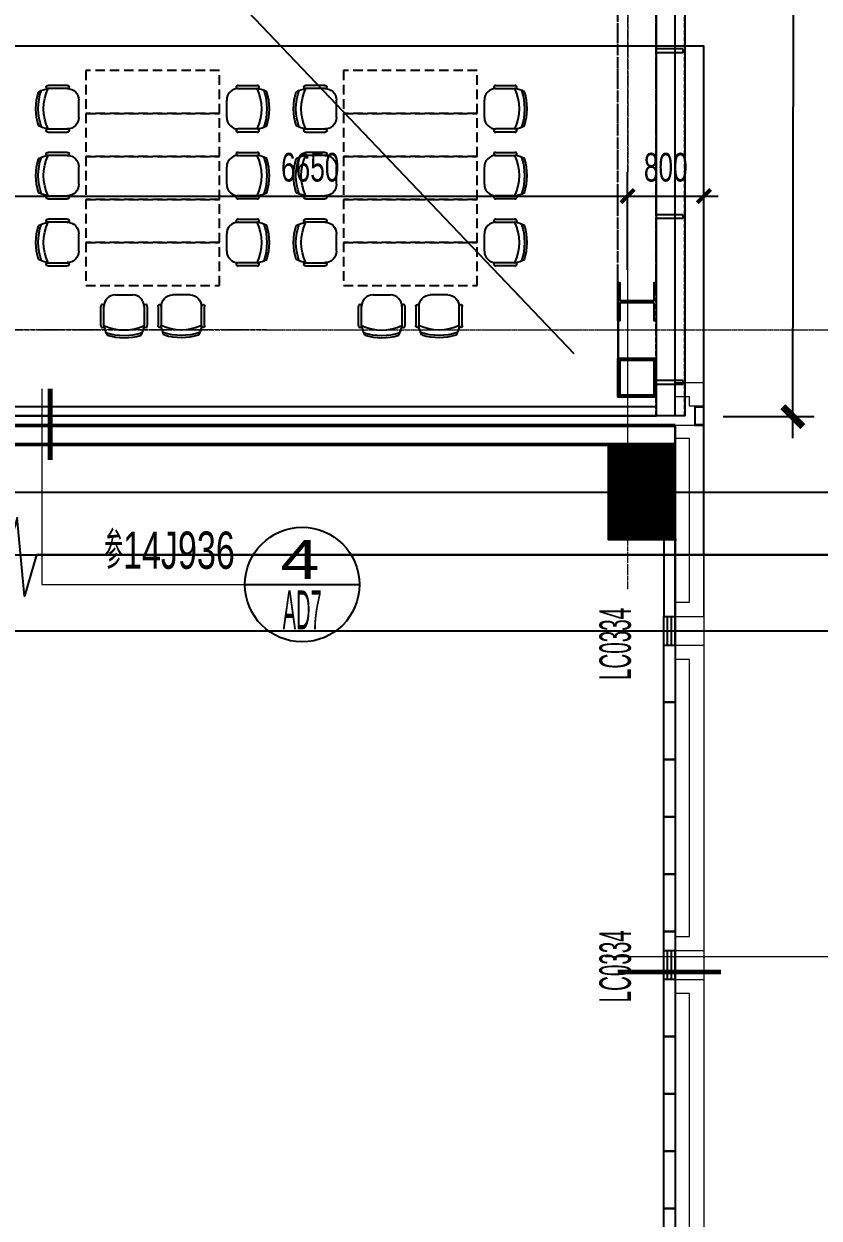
# Model space of a CAD drawing. Header units: millimetres. Extents: x 285006 to 3037698, y -2820855 to 192241.
# Drawn here: x 855380 to 863713, y -2798622 to -2786119 of the extents above; entities that cross this region are included whole.
import ezdxf
from ezdxf.enums import TextEntityAlignment as Align
from ezdxf.xclip import XClip

# ---------------------------------------------------------------- set-up
doc = ezdxf.new("R2010")
doc.units = ezdxf.units.MM
doc.header["$XCLIPFRAME"] = 2
doc.header["$PDMODE"] = 35
doc.header["$PDSIZE"] = -0.1
for name, pattern in [('1#B-6F$0$DOTE', [2.42, 2, -0.2, 0.02, -0.2]), ('1#C-6F$0$CONTINOUS', [0]), ('1#C-6F$0$DASH', [0.35, 0.25, -0.1]), ('1#C-6F$0$DASHED2', [0.375, 0.25, -0.125]), ('1#C-6F$0$DOTE', [2.42, 2, -0.2, 0.02, -0.2]), ('DASH', [0.35, 0.25, -0.1]), ('DASHED', [0.75, 0.5, -0.25]), ('WALL-1C-6F-1$0$CONTINOUS', [0])]:
    doc.linetypes.add(name, pattern=pattern)
for name, color, linetype, lineweight in [('1#B-6F$0$A-ANNO-GRID', 10, '1#B-6F$0$DOTE', 18), ('1#C-6F$0$A-ANNO-GRID', 10, '1#C-6F$0$DOTE', 18), ('DIM-1B-6F$0$A-ANNO-DIMS', 73, 'Continuous', 18), ('DOOR-1B-IDEN-6F$0$A-DOOR-IDEN', 7, 'Continuous', 25), ('EXWALL-1B-6F$0$A-FLOR-UNDR', 11, 'Continuous', 18), ('EXWALL-1B-6F$0$A-SECT-MOLD1', 1, 'Continuous', 15), ('EXWALL-1B-6F$0$A-WALL-STON', 31, 'Continuous', 18), ('WALL-1A1B-6F$0$A-WALL', 2, 'Continuous', 50), ('WALL-1C-6F-1$0$A-FLOR-UNDR', 11, 'Continuous', 18), ('WALL-1C-6F-1$0$A-WALL-GLAZ', 142, 'Continuous', 18), ('板边洞口-1C-6F$0$A-HOLE', 5, 'Continuous', 25), ('索引-1A1B-6F1$0$A-ANNO-BREA', 13, 'Continuous', 18), ('索引-1A1B-6F1$0$A-ANNO-SYMB', 4, 'Continuous', 25), ('索引-1A1B-6F1$0$A-ANNO-TEXT', 7, 'Continuous', 25)]:
    doc.layers.add(name, color=color, linetype=linetype, lineweight=lineweight)
for name, color, linetype in [('1#C-6F$0$0-XREF', 7, 'Continuous'), ('1#C-6F$0$A-WALL', 2, 'Continuous'), ('1#C-6F$0$S-W-BEAMLINE', 4, '1#C-6F$0$DASHED2'), ('4玻璃幕墙', 1, 'Continuous'), ('6铝型材', 8, 'Continuous'), ('___', 4, 'Continuous'), ('__附着_A10-J_KJ_2_B_28F_SEN22M3I_设计区$0$A_WALL_BRIK(砌块墙)', 190, 'Continuous'), ('COL-1A1B-4~12$0$S-PUB-COL', 6, 'Continuous'), ('COL-1A1B-4~12$0$S-PUB-COLHATCH', 8, 'Continuous'), ('FF-FURN', 51, 'Continuous'), ('FF-活动家具', 51, 'Continuous'), ('WALL-1A1B-6F$0$A-DOOR', 142, 'Continuous'), ('WALL-地台', 8, 'Continuous'), ('索引-1A1B-6F1$0$PUB_SYMB_TEXT', 7, 'Continuous')]:
    doc.layers.add(name, color=color, linetype=linetype)
doc.layers.add('1#C-6F$0$20201221墙身范围', color=6, linetype='Continuous', plot=False)
doc.styles.add('1#C-6F$0$HYGBSZ', font='hygbsz', dxfattribs={"width": 0.7, "bigfont": 'hygbhz'})
doc.styles.add('CCD_DIM', font='archs.shx', dxfattribs={"width": 0.7})
doc.styles.add('DIM-1B-6F$0$HYGB2014', font='hygbsz.shx', dxfattribs={"width": 0.7, "bigfont": 'hygbhz.shx'})
doc.styles.add('DOOR-1B-IDEN-6F$0$HYGB2014', font='hygbsz.shx', dxfattribs={"width": 0.7, "bigfont": 'hygbhz.shx'})
doc.styles.add('索引-1A1B-6F1$0$COMP', font='COMPLEX.shx', dxfattribs={"bigfont": 'hztxt'})
doc.styles.add('索引-1A1B-6F1$0$HYGB2014', font='hygbsz.shx', dxfattribs={"width": 0.7, "bigfont": 'hygbhz.shx'})
doc.dimstyles.new('1#C-6F$0$DIMN150', dxfattribs={"dimscale": 1.5, "dimtxt": 260, "dimasz": 100, "dimexe": 150, "dimexo": 300, "dimgap": 100, "dimtad": 0, "dimdec": 0, "dimzin": 0, "dimdsep": 46, "dimtxsty": '1#C-6F$0$HYGBSZ', "dimblk": '1#C-6F$0$_ArchTick', "dimcen": 0.09, "dimdle": 150, "dimclrd": 256, "dimclre": 256, "dimclrt": 7, "dimazin": 0, "dimtfac": 1, "dimtdec": 0, "dimtix": 1, "dimtmove": 2, "dimatfit": 3, "dimldrblk": '1#C-6F$0$_ArchTick', "dimfxl": 250, "dimtvp": 1, "dimtolj": 1, "dimtzin": 0, "dimarcsym": 0})
doc.dimstyles.new('DIM-1B-6F$0$DIMN', dxfattribs={"dimtxt": 300, "dimasz": 100, "dimexe": 250, "dimexo": 300, "dimgap": 0, "dimtad": 0, "dimdec": 0, "dimzin": 0, "dimdsep": 46, "dimtxsty": 'DIM-1B-6F$0$HYGB2014', "dimblk": 'DIM-1B-6F$0$_archtick', "dimcen": 0.09, "dimdle": 150, "dimclrt": 7, "dimazin": 0, "dimtfac": 1, "dimtdec": 0, "dimtix": 1, "dimtmove": 2, "dimatfit": 3, "dimfxl": 1, "dimtvp": 1, "dimtolj": 1, "dimtzin": 0, "dimarcsym": 0})

# ---------------------------------------------------------------- blocks, each defined once
blk = doc.blocks.new('WALL-1C-6F-1$0$mullion_____')
at = {"layer": '6铝型材'}
for p, q in [((-36798, -1713), (-36798, -1433)), ((-36798, -1433), (-36758, -1433)), ((-36758, -1713), (-36758, -1433)), ((-36798, -1713), (-36758, -1713)), ((-36778, -1713), (-36778, -1733))]:
    blk.add_line(p, q, dxfattribs=at)
blk = doc.blocks.new('WALL-1C-6F-1')
at = {"layer": '4玻璃幕墙'}
blk.add_lwpolyline([(98388635, 18768923), (98388635, 18793313)], dxfattribs=at)
at = {"layer": 'WALL-1C-6F-1$0$A-FLOR-UNDR', "linetype": 'WALL-1C-6F-1$0$CONTINOUS', "lineweight": -3, "ltscale": 3}
blk.add_line((98375185, 18769022), (98388435, 18769022), dxfattribs=at)
at = {"layer": 'WALL-地台', "linetype": 'DASH', "ltscale": 200}
for points in [[(98388435, 18768923), (98388435, 18793313)], [(98388735, 18768923), (98388735, 18793333)]]:
    blk.add_lwpolyline(points, dxfattribs=at)
at = {"layer": 'WALL-1C-6F-1$0$A-WALL-GLAZ', "lineweight": -3, "xscale": -1, "rotation": 89.99999957281068}
for p in [(98387002, 18735966), (98387002, 18734230), (98387002, 18732494)]:
    blk.add_blockref('WALL-1C-6F-1$0$mullion_____', p, dxfattribs=at)
blk = doc.blocks.new('1#C-6F$0$A$C346419F8')
at = {"layer": '1#C-6F$0$S-W-BEAMLINE', "color": 6, "linetype": '1#C-6F$0$CONTINOUS'}
for points in [[(0, 400), (0, 0), (400, 0), (400, 400)], [(20, 380), (20, 20), (380, 20), (380, 380)]]:
    blk.add_lwpolyline(points, close=True, dxfattribs=at)
blk = doc.blocks.new('1#C-6F$0$A$C13D20D7F')
at = {"layer": '1#C-6F$0$S-W-BEAMLINE', "color": 6, "linetype": '1#C-6F$0$CONTINOUS'}
blk.add_lwpolyline([(380, 200), (20, 200), (20, 13), (0, 13), (0, 413), (20, 413), (20, 225), (380, 225), (380, 413), (400, 413), (400, 13), (380, 13)], close=True, dxfattribs=at)
blk = doc.blocks.new('dfgdergherhre')
at = {"layer": 'WALL-地台', "linetype": 'DASH', "ltscale": 200}
for p, q in [((3281179, 4575341, 0), (3281179, 4627346, 0)), ((3281579, 4575341, 0), (3281579, 4627346, 0)), ((3281179, 4574941, 0), (3281179, 4574546, 0))]:
    blk.add_line(p, q, dxfattribs=at)
at = {"layer": '1#C-6F$0$0-XREF', "ltscale": 1.5, "rotation": 359.999308722076}
for name, p in [('1#C-6F$0$A$C13D20D7F', (3281179, 4574929, 0)), ('1#C-6F$0$A$C346419F8', (3281179, 4574146, 0))]:
    blk.add_blockref(name, p, dxfattribs=at)
blk = doc.blocks.new('A$C64783269')
at = {"layer": 'FF-活动家具'}
for p, q in [((1, 151), (1, 400)), ((41, 151), (41, 400)), ((570, 399), (570, 150)), ((610, 399), (610, 150)), ((419, 0), (191, 0))]:
    blk.add_line(p, q, dxfattribs=at)
for centre, radius, start, end in [((461, 332), 426, 152.8506, 170.8394), ((305, -200), 730, 70.8382, 109.1021), ((305, -192), 752, 72.7146, 107.2107), ((149, 332), 426, 9.0894, 27.0688), ((21, 405), 20.8, 344.5058, 195.4229), ((305, -144), 604, 64.0229, 115.9163), ((590, 405), 20.8, 344.5058, 195.4229), ((21, 145), 20.8, 164.5058, 15.4229), ((191, 150), 150, 179.9644, 269.9644), ((419, 150), 150, 269.9644, 359.9644), ((590, 145), 20.8, 164.5058, 15.4229)]:
    blk.add_arc(centre, radius, start, end, dxfattribs=at)
blk = doc.blocks.new('DFGDFGHDTH')
at = {"layer": 'FF-FURN', "linetype": 'DASHED', "ltscale": 200}
for points in [[(3283808, 4592442), (3283808, 4591042), (3284258, 4591042), (3284258, 4592442)], [(3284258, 4592442), (3284258, 4591042), (3284708, 4591042), (3284708, 4592442)], [(3284708, 4592442), (3284708, 4591042), (3285158, 4591042), (3285158, 4592442)], [(3285158, 4592442), (3285158, 4591042), (3285608, 4591042), (3285608, 4592442)], [(3285608, 4592442), (3285608, 4591042), (3286058, 4591042), (3286058, 4592442)]]:
    blk.add_lwpolyline(points, close=True, dxfattribs=at)
at = {"layer": 'FF-FURN', "linetype": 'DASHED', "ltscale": 200, "xscale": 0.8, "yscale": 0.8, "zscale": 0.8}
for p in [(3283964, 4592517), (3284664, 4592517), (3285364, 4592517)]:
    blk.add_blockref('A$C64783269', p, dxfattribs=at)
at = {"layer": 'FF-FURN', "linetype": 'DASHED', "ltscale": 200}
for p, xscale, yscale, zscale, rotation in [((3286158, 4591798), -0.8, 0.8, 0.8, 269.9999999999999), ((3286158, 4591686), 0.8000000000000002, 0.8000000000000002, 0.8000000000000002, 270.0000006730583), ((3283964, 4590967), -0.8, 0.8, 0.8, 180), ((3284664, 4590967), -0.8, 0.8, 0.8, 180), ((3285364, 4590967), -0.8, 0.8, 0.8, 180)]:
    blk.add_blockref('A$C64783269', p, dxfattribs=dict(at, xscale=xscale, yscale=yscale, zscale=zscale, rotation=rotation))
blk = doc.blocks.new('EXWALL-1B-6F')
at = {"layer": 'EXWALL-1B-6F$0$A-FLOR-UNDR'}
blk.add_lwpolyline([(98388935, 18768822), (98388935, 18747022)], dxfattribs=at)
at = {"layer": 'EXWALL-1B-6F$0$A-SECT-MOLD1'}
blk.add_lwpolyline([(98388935, 18768832), (98388845, 18768832), (98388845, 18769012), (98388935, 18769012), (98388935, 18769022), (98388835, 18769022), (98388835, 18768822), (98388935, 18768822)], close=True, dxfattribs=at)
at = {"layer": 'EXWALL-1B-6F$0$A-WALL-STON'}
for points in [[(98388635, 18769272), (98388935, 18769272), (98388935, 18769022), (98388785, 18769022), (98388785, 18769122), (98388635, 18769122)], [(98388635, 18763472), (98388785, 18763472), (98388785, 18766372), (98388635, 18766372), (98388635, 18766522), (98388935, 18766522), (98388935, 18763322), (98388635, 18763322)], [(98388635, 18760072), (98388785, 18760072), (98388785, 18762872), (98388635, 18762872), (98388635, 18763022), (98388935, 18763022), (98388935, 18759922), (98388635, 18759922)]]:
    blk.add_lwpolyline(points, close=True, dxfattribs=at)
for points in [[(98388635, 18766822), (98388935, 18766822), (98388935, 18768822), (98388635, 18768822)], [(98388635, 18766972), (98388785, 18766972), (98388785, 18768685), (98388635, 18768685)]]:
    blk.add_lwpolyline(points, dxfattribs=at)
blk = doc.blocks.new('A$C008C76B7')
at = {"color": 1}
blk.add_lwpolyline([(45714, -600), (45580, -600), (45580, -1400), (45700, -1400), (45700, -600)], dxfattribs=at)
for points in [[(45640, -1700), (45700, -1700), (45700, -2300), (45580, -2300), (45580, -1700)], [(45640, -2300), (45700, -2300), (45700, -2900), (45580, -2900), (45580, -2300)], [(45640, -2900), (45700, -2900), (45700, -3500), (45580, -3500), (45580, -2900)], [(45640, -3500), (45700, -3500), (45700, -4100), (45580, -4100), (45580, -3500)], [(45640, -4100), (45700, -4100), (45700, -4700), (45580, -4700), (45580, -4100)], [(45640, -4700), (45700, -4700), (45700, -4900), (45580, -4900), (45580, -4700)], [(45640, -5200), (45700, -5200), (45700, -5800), (45580, -5800), (45580, -5200)], [(45640, -5800), (45700, -5800), (45700, -6400), (45580, -6400), (45580, -5800)], [(45640, -6400), (45700, -6400), (45700, -7000), (45580, -7000), (45580, -6400)], [(45640, -7000), (45700, -7000), (45700, -7600), (45580, -7600), (45580, -7000)], [(45640, -7600), (45700, -7600), (45700, -8200), (45580, -8200), (45580, -7600)]]:
    blk.add_lwpolyline(points, close=True, dxfattribs=at)
blk = doc.blocks.new('DFGDFSHTHTR')
at = {"layer": 'COL-1A1B-4~12$0$S-PUB-COLHATCH'}
h = blk.add_hatch(dxfattribs=at)
h.set_pattern_fill('ANSI31', color=256)
h.set_pattern_definition([(45, (-97704493.1963, -18696461.15076), (-0.08838834764832, 0.08838834764832), [])])
h.paths.add_polyline_path([(561506, 65910), (562206, 65910), (562206, 66910), (561506, 66910)])
at = {"layer": 'COL-1A1B-4~12$0$S-PUB-COL'}
blk.add_lwpolyline([(561506, 66910), (562206, 66910), (562206, 65910), (561506, 65910)], close=True, dxfattribs=at)
at = {"layer": 'Defpoints'}
blk.add_lwpolyline([(532406, 66910), (544306, 66910), (544306, 66810), (548456, 66810), (548456, 67110), (562206, 67110), (562206, 66910), (562206, 66910), (562206, 45510), (561506, 45510), (561506, 45610), (553056, 45610), (553056, 45510), (552356, 45510), (552356, 45610), (544058, 45610), (544058, 45510), (543356, 45510)], dxfattribs=at)
at = {"layer": 'WALL-1A1B-6F$0$A-WALL'}
for p, q in [((562206, 67110), (552706, 67110)), ((562206, 66910), (553057, 66910))]:
    blk.add_line(p, q, dxfattribs=at)
for name, p in [('EXWALL-1B-6F', (-97826429, -18701712)), ('A$C008C76B7', (516506, 66510))]:
    blk.add_blockref(name, p)
blk = doc.blocks.new('DIM-1B-6F$0$_archtick')
at = {"const_width": 0.4}
blk.add_lwpolyline([(-0.7, -0.7), (0.7, 0.7)], dxfattribs=at)
blk = doc.blocks.new('CCD_Dimension_Tick')
at = {"color": 0, "linetype": 'ByBlock'}
for p, q in [((-1.09, 0), (0, 0)), ((0, 0), (1.09, 0))]:
    blk.add_line(p, q, dxfattribs=at)
at = {"color": 0, "linetype": 'Continuous', "const_width": 0.608}
blk.add_lwpolyline([(-0.61, -0.61), (0.61, 0.61)], dxfattribs=at)
blk = doc.blocks.new('*D1549')
at = {"layer": '___', "color": 44, "lineweight": -2, "transparency": 16777216}
for p, q in [((858779, -1074647), (858779, -1074959)), ((859506, -1074647), (859506, -1074959)), ((858879, -1074809), (859406, -1074809))]:
    blk.add_line(p, q, dxfattribs=at)
at = {"layer": 'Defpoints', "color": 0, "transparency": 16777216}
for p in [(858779, -1074497, 0), (859506, -1074497, 0), (859506, -1074809), (1058083, -2814913), (1059208, -2814913), (1059208, -2816155)]:
    blk.add_point(p, dxfattribs=at)
at = {"layer": 'DIM-1B-6F$0$A-ANNO-DIMS', "color": 0, "lineweight": -2, "transparency": 16777216}
for p, q in [((1058083, -2815213), (1058083, -2816405)), ((1059208, -2815213), (1059208, -2816405)), ((1057933, -2816155), (1059358, -2816155))]:
    blk.add_line(p, q, dxfattribs=at)
at = {"layer": '___', "color": 44, "lineweight": -2, "transparency": 16777216, "xscale": 100, "yscale": 100, "zscale": 100}
for p, rotation in [((858779, -1074809), 180.0002028373054), ((859506, -1074809), 0.0002028373054437641)]:
    blk.add_blockref('CCD_Dimension_Tick', p, dxfattribs=dict(at, rotation=rotation))
at = {"layer": 'DIM-1B-6F$0$A-ANNO-DIMS', "color": 0, "lineweight": -2, "transparency": 16777216, "xscale": 100, "yscale": 100, "zscale": 100, "rotation": 180}
blk.add_blockref('DIM-1B-6F$0$_archtick', (1058083, -2816155), dxfattribs=at)
at = {"layer": 'DIM-1B-6F$0$A-ANNO-DIMS', "color": 0, "lineweight": -2, "transparency": 16777216, "xscale": 100, "yscale": 100, "zscale": 100}
blk.add_blockref('DIM-1B-6F$0$_archtick', (1059208, -2816155), dxfattribs=at)
at = {"layer": '___', "color": 50, "transparency": 16777216, "insert": (859142, -1074674), "char_height": 150, "attachment_point": 5, "rotation": 0.0002, "style": 'CCD_DIM'}
blk.add_mtext('\\A1;725', dxfattribs=at)
at = {"layer": 'DIM-1B-6F$0$A-ANNO-DIMS', "color": 7, "transparency": 16777216, "insert": (1058645, -2815855), "char_height": 300, "attachment_point": 5, "style": 'DIM-1B-6F$0$HYGB2014'}
blk.add_mtext('\\A1;1125', dxfattribs=at)
blk = doc.blocks.new('*D1550')
at = {"layer": '___', "color": 44, "lineweight": -2, "transparency": 16777216}
for p, q in [((854266, -1074647), (854266, -1075059)), ((856570, -1074647), (856570, -1075059)), ((856470, -1074909), (854366, -1074909))]:
    blk.add_line(p, q, dxfattribs=at)
at = {"layer": 'Defpoints', "color": 0, "transparency": 16777216}
for p in [(854266, -1074497, 0), (856570, -1074497, 0), (854266, -1074909), (1059208, -2814913), (1060333, -2814913), (1060333, -2816155)]:
    blk.add_point(p, dxfattribs=at)
at = {"layer": 'DIM-1B-6F$0$A-ANNO-DIMS', "color": 0, "lineweight": -2, "transparency": 16777216}
for p, q in [((1059208, -2815213), (1059208, -2816405)), ((1060333, -2815213), (1060333, -2816405)), ((1059058, -2816155), (1060483, -2816155))]:
    blk.add_line(p, q, dxfattribs=at)
at = {"layer": '___', "color": 44, "lineweight": -2, "transparency": 16777216, "xscale": 100, "yscale": 100, "zscale": 100, "rotation": 180}
blk.add_blockref('CCD_Dimension_Tick', (854266, -1074909), dxfattribs=at)
at = {"layer": '___', "color": 44, "lineweight": -2, "transparency": 16777216, "xscale": 100, "yscale": 100, "zscale": 100}
blk.add_blockref('CCD_Dimension_Tick', (856570, -1074909), dxfattribs=at)
at = {"layer": 'DIM-1B-6F$0$A-ANNO-DIMS', "color": 0, "lineweight": -2, "transparency": 16777216, "xscale": 100, "yscale": 100, "zscale": 100, "rotation": 180}
blk.add_blockref('DIM-1B-6F$0$_archtick', (1059208, -2816155), dxfattribs=at)
at = {"layer": 'DIM-1B-6F$0$A-ANNO-DIMS', "color": 0, "lineweight": -2, "transparency": 16777216, "xscale": 100, "yscale": 100, "zscale": 100}
blk.add_blockref('DIM-1B-6F$0$_archtick', (1060333, -2816155), dxfattribs=at)
at = {"layer": '___', "color": 50, "transparency": 16777216, "insert": (855418, -1074774), "char_height": 150, "attachment_point": 5, "style": 'CCD_DIM'}
blk.add_mtext('\\A1;2305', dxfattribs=at)
at = {"layer": 'DIM-1B-6F$0$A-ANNO-DIMS', "color": 7, "transparency": 16777216, "insert": (1059770, -2815855), "char_height": 300, "attachment_point": 5, "style": 'DIM-1B-6F$0$HYGB2014'}
blk.add_mtext('\\A1;1125', dxfattribs=at)
blk = doc.blocks.new('*D1551')
at = {"layer": '___', "color": 44, "lineweight": -2, "transparency": 16777216}
for p, q in [((855943, -1074647), (855943, -1074804)), ((856043, -1074654), (856470, -1074654)), ((856570, -1074647), (856570, -1074804))]:
    blk.add_line(p, q, dxfattribs=at)
at = {"layer": 'Defpoints', "color": 0, "transparency": 16777216}
for p in [(855943, -1074497, 0), (856570, -1074497, 0), (856570, -1074654), (1060333, -2814913), (1061458, -2814913), (1061458, -2816155)]:
    blk.add_point(p, dxfattribs=at)
at = {"layer": 'DIM-1B-6F$0$A-ANNO-DIMS', "color": 0, "lineweight": -2, "transparency": 16777216}
for p, q in [((1060333, -2815213), (1060333, -2816405)), ((1061458, -2815213), (1061458, -2816405)), ((1060183, -2816155), (1061608, -2816155))]:
    blk.add_line(p, q, dxfattribs=at)
at = {"layer": '___', "color": 44, "lineweight": -2, "transparency": 16777216, "xscale": 100, "yscale": 100, "zscale": 100, "rotation": 180}
blk.add_blockref('CCD_Dimension_Tick', (855943, -1074654), dxfattribs=at)
at = {"layer": '___', "color": 44, "lineweight": -2, "transparency": 16777216, "xscale": 100, "yscale": 100, "zscale": 100}
blk.add_blockref('CCD_Dimension_Tick', (856570, -1074654), dxfattribs=at)
at = {"layer": 'DIM-1B-6F$0$A-ANNO-DIMS', "color": 0, "lineweight": -2, "transparency": 16777216, "xscale": 100, "yscale": 100, "zscale": 100, "rotation": 180}
blk.add_blockref('DIM-1B-6F$0$_archtick', (1060333, -2816155), dxfattribs=at)
at = {"layer": 'DIM-1B-6F$0$A-ANNO-DIMS', "color": 0, "lineweight": -2, "transparency": 16777216, "xscale": 100, "yscale": 100, "zscale": 100}
blk.add_blockref('DIM-1B-6F$0$_archtick', (1061458, -2816155), dxfattribs=at)
at = {"layer": '___', "color": 50, "transparency": 16777216, "insert": (856257, -1074519), "char_height": 150, "attachment_point": 5, "style": 'CCD_DIM'}
blk.add_mtext('\\A1;625', dxfattribs=at)
at = {"layer": 'DIM-1B-6F$0$A-ANNO-DIMS', "color": 7, "transparency": 16777216, "insert": (1060895, -2815855), "char_height": 300, "attachment_point": 5, "style": 'DIM-1B-6F$0$HYGB2014'}
blk.add_mtext('\\A1;1125', dxfattribs=at)
blk = doc.blocks.new('结构留洞-1#AB-6F')
at = {"layer": 'Defpoints'}
blk.add_lwpolyline([(91100, 20900), (103000, 20900), (103000, 20800), (107150, 20800), (107150, 21100), (120900, 21100), (120900, 20900), (120900, 20900), (120900, -500), (120200, -500), (120200, -400), (111750, -400), (111750, -500), (111050, -500), (111050, -400), (102753, -400), (102753, -500), (102050, -500)], dxfattribs=at)
blk = doc.blocks.new('COL-1A1B-4~12')
at = {"layer": 'COL-1A1B-4~12$0$S-PUB-COLHATCH'}
h = blk.add_hatch(dxfattribs=at)
h.set_pattern_fill('ANSI31', color=256)
h.set_pattern_definition([(45, (121936.15705, 5250.88745), (-0.08838834764832, 0.08838834764832), [])])
h.paths.add_polyline_path([(98387935, 18767622), (98388635, 18767622), (98388635, 18768622), (98387935, 18768622)])
at = {"layer": 'COL-1A1B-4~12$0$S-PUB-COL'}
blk.add_lwpolyline([(98387935, 18768622), (98388635, 18768622), (98388635, 18767622), (98387935, 18767622)], close=True, dxfattribs=at)
blk = doc.blocks.new('1#B-6F$0$A$C465C26A5')
at = {"layer": '1#B-6F$0$A-ANNO-GRID', "ltscale": 1.5}
for p, q in [((0, 56496.4), (0, -2715.8)), ((-15865.9, 0), (5275, 0))]:
    blk.add_line(p, q, dxfattribs=at)
blk = doc.blocks.new('*D1757')
at = {"layer": 'Defpoints', "color": 0, "transparency": 16777216}
for p in [(861706, -2787922), (855056, -2788993), (861706, -2788993)]:
    blk.add_point(p, dxfattribs=at)
at = {"layer": 'DIM-1B-6F$0$A-ANNO-DIMS', "color": 0, "lineweight": -2, "transparency": 16777216}
for p, q in [((855056, -2788693), (855056, -2787672)), ((861706, -2788693), (861706, -2787672)), ((854906, -2787922), (861856, -2787922))]:
    blk.add_line(p, q, dxfattribs=at)
at = {"layer": 'DIM-1B-6F$0$A-ANNO-DIMS', "color": 0, "lineweight": -2, "transparency": 16777216, "xscale": 100, "yscale": 100, "zscale": 100, "rotation": 180}
blk.add_blockref('DIM-1B-6F$0$_archtick', (855056, -2787922), dxfattribs=at)
at = {"layer": 'DIM-1B-6F$0$A-ANNO-DIMS', "color": 0, "lineweight": -2, "transparency": 16777216, "xscale": 100, "yscale": 100, "zscale": 100}
blk.add_blockref('DIM-1B-6F$0$_archtick', (861706, -2787922), dxfattribs=at)
at = {"layer": 'DIM-1B-6F$0$A-ANNO-DIMS', "color": 7, "transparency": 16777216, "insert": (858381, -2787622), "char_height": 300, "attachment_point": 5, "style": 'DIM-1B-6F$0$HYGB2014'}
blk.add_mtext('\\A1;6650', dxfattribs=at)
blk = doc.blocks.new('*D1758')
at = {"layer": 'Defpoints', "color": 0, "transparency": 16777216}
for p in [(862506, -2787922), (861706, -2788993), (862506, -2788993)]:
    blk.add_point(p, dxfattribs=at)
at = {"layer": 'DIM-1B-6F$0$A-ANNO-DIMS', "color": 0, "lineweight": -2, "transparency": 16777216}
for p, q in [((861706, -2788693), (861706, -2787672)), ((862506, -2788693), (862506, -2787672)), ((861556, -2787922), (862656, -2787922))]:
    blk.add_line(p, q, dxfattribs=at)
at = {"layer": 'DIM-1B-6F$0$A-ANNO-DIMS', "color": 0, "lineweight": -2, "transparency": 16777216, "xscale": 100, "yscale": 100, "zscale": 100, "rotation": 180}
blk.add_blockref('DIM-1B-6F$0$_archtick', (861706, -2787922), dxfattribs=at)
at = {"layer": 'DIM-1B-6F$0$A-ANNO-DIMS', "color": 0, "lineweight": -2, "transparency": 16777216, "xscale": 100, "yscale": 100, "zscale": 100}
blk.add_blockref('DIM-1B-6F$0$_archtick', (862506, -2787922), dxfattribs=at)
at = {"layer": 'DIM-1B-6F$0$A-ANNO-DIMS', "color": 7, "transparency": 16777216, "insert": (862106, -2787622), "char_height": 300, "attachment_point": 5, "style": 'DIM-1B-6F$0$HYGB2014'}
blk.add_mtext('\\A1;800', dxfattribs=at)
blk = doc.blocks.new('索引-1A1B-6F1$0$_index')
blk.add_line((-0.5, 0), (0.5, 0))
blk.add_circle((0, 0), 0.5)
at = {"layer": '索引-1A1B-6F1$0$PUB_SYMB_TEXT', "style": '索引-1A1B-6F1$0$COMP'}
for tag, width, p, p2 in [('1', 2.333333, (-0.17, 0.05), (0.17, 0.05)), ('-', 1.166667, (-0.17, -0.39), (0.17, -0.39))]:
    blk.add_attdef(tag, text='', height=0.34, dxfattribs=dict(at, width=width)).set_placement(p, p2, align=Align.FIT)
blk = doc.blocks.new('索引-1A1B-6F1')
at = {"layer": '索引-1A1B-6F1$0$A-ANNO-BREA'}
for p, q in [((98381998, 18769205), (98381998, 18767155)), ((98381998, 18767155), (98384332, 18767155)), ((98395063, 18763259), (98387902, 18763259))]:
    blk.add_line(p, q, dxfattribs=at)
at = {"layer": '索引-1A1B-6F1$0$A-ANNO-BREA', "const_width": 50}
for points in [[(98382086, 18768460), (98382086, 18769205)], [(98388033, 18763098), (98389114, 18763098)]]:
    blk.add_lwpolyline(points, dxfattribs=at)
at = {"layer": '索引-1A1B-6F1$0$A-ANNO-SYMB', "lineweight": -3}
ref = blk.add_blockref('索引-1A1B-6F1$0$_index', (98384726, 18767155), dxfattribs=dict(at, xscale=1200, yscale=1200, zscale=1200))
ref.add_attrib('1', '4', dxfattribs={"layer": '索引-1A1B-6F1$0$A-ANNO-TEXT', "height": 408, "style": '索引-1A1B-6F1$0$HYGB2014', "width": 1.4}).set_placement((98384499, 18767215), (98384907, 18767215), align=Align.FIT)
ref.add_attrib('-', 'AD7', dxfattribs={"layer": '索引-1A1B-6F1$0$A-ANNO-TEXT', "height": 408, "style": '索引-1A1B-6F1$0$HYGB2014', "width": 0.368421}).set_placement((98384522, 18766687), (98384930, 18766687), align=Align.FIT)
at = {"layer": '索引-1A1B-6F1$0$A-ANNO-TEXT', "style": '索引-1A1B-6F1$0$HYGB2014', "width": 0.7}
blk.add_text('参14J936', height=390, dxfattribs=at).set_placement((98384020, 18767203), align=Align.BOTTOM_RIGHT)
blk = doc.blocks.new('DOOR-1B-IDEN-6F')
at = {"layer": 'DOOR-1B-IDEN-6F$0$A-DOOR-IDEN', "style": 'DOOR-1B-IDEN-6F$0$HYGB2014', "width": 0.5}
for p in [(98388005, 18766155), (98388005, 18762780)]:
    blk.add_text('LC0334', height=330, rotation=90, dxfattribs=at).set_placement(p, align=Align.MIDDLE_LEFT)
blk = doc.blocks.new('1#C-6F$0$A$C465C26A5')
at = {"layer": '1#C-6F$0$A-ANNO-GRID', "ltscale": 1.5}
for p, q in [((0, 56496.4), (0, -2715.8)), ((-15865.9, 0), (5275, 0))]:
    blk.add_line(p, q, dxfattribs=at)
blk = doc.blocks.new('1#C-6F$0$_ArchTick')
at = {"const_width": 0.5}
blk.add_lwpolyline([(-0.7, -0.7), (0.7, 0.7)], dxfattribs=at)
blk = doc.blocks.new('*D1597')
at = {"layer": '1#C-6F$0$20201221墙身范围', "lineweight": -2, "transparency": 16777216}
for p, q in [((863437, -2790456), (863470, -2768033)), ((862738, -2768257), (863694, -2768259)), ((862706, -2790230), (863662, -2790231))]:
    blk.add_line(p, q, dxfattribs=at)
at = {"layer": 'Defpoints', "color": 0, "transparency": 16777216}
for p in [(862288, -2768257, 0), (863469, -2768258), (862256, -2790229, 0)]:
    blk.add_point(p, dxfattribs=at)
at = {"layer": '1#C-6F$0$20201221墙身范围', "lineweight": -2, "transparency": 16777216, "xscale": 150, "yscale": 150, "zscale": 150}
for p, rotation in [((863469, -2768258), 89.91620037919664), ((863437, -2790231), 269.9162003791966)]:
    blk.add_blockref('1#C-6F$0$_ArchTick', p, dxfattribs=dict(at, rotation=rotation))
at = {"layer": '1#C-6F$0$20201221墙身范围', "color": 7, "transparency": 16777216, "insert": (862957, -2779244), "char_height": 375, "attachment_point": 5, "rotation": 89.9162, "style": '1#C-6F$0$HYGBSZ'}
blk.add_mtext('\\A1;{\\fSimSun|b0|i0|c134|p2;\\W0.7;参墙身14}', dxfattribs=at)

msp = doc.modelspace()

# ---------------------------------------------------------------- linework, layer by layer
at = {"elevation": 0}
msp.add_lwpolyline([(848456.1, -2736122.8), (862306.1, -2736122.8), (862305.4, -2790223), (848455.4, -2790222.8)], close=True, dxfattribs=at)
msp.add_lwpolyline([(861605.7, -2789621.8), (862005.7, -2789621.8), (862005.7, -2790021.8), (861605.7, -2790021.8)], close=True)
msp.add_lwpolyline([(867541.9, -2791678.4), (855513.2, -2791678.4), (855385.7, -2792110.3), (855310.7, -2791289.1), (855198.3, -2791678.4), (844621.7, -2791678.4)], dxfattribs=at)
at = {"layer": '1#C-6F$0$A-WALL', "color": 4, "linetype": '1#C-6F$0$DASH'}
for p, q in [((861605.4, -2788827.4, 0), (861606, -2736823, 0)), ((862005.4, -2788827.4, 0), (862006, -2736823, 0))]:
    msp.add_line(p, q, dxfattribs=at)
at = {"layer": '1#C-6F$0$S-W-BEAMLINE', "linetype": 'Continuous', "ltscale": 1.5}
for p, q in [((861605.4, -2789227.4, 0), (861605.4, -2789623, 0)), ((861606.2, -2789226.6, 0), (861606, -2789622.1, 0)), ((862005.4, -2789227.4, 0), (862005.4, -2789623, 0)), ((862005.4, -2789227.4, 0), (862005.4, -2789623, 0)), ((862006.2, -2789226.8, 0), (862006, -2789622.3, 0))]:
    msp.add_line(p, q, dxfattribs=at)
at = {"layer": '___'}
msp.add_lwpolyline([(861146, -2789572.6), (850116.2, -2778013), (848755.6, -2763389.7)], dxfattribs=at)
at = {"layer": '__附着_A10-J_KJ_2_B_28F_SEN22M3I_设计区$0$A_WALL_BRIK(砌块墙)', "ltscale": 0.01, "elevation": 0}
msp.add_lwpolyline([(848755.4, -2790222.8), (862005.4, -2790223)], dxfattribs=at)
msp.add_lwpolyline([(851405.7, -2790522.3), (862205.7, -2790522.3), (862205.7, -2790322.3), (851405.7, -2790322.3)], close=True, dxfattribs=at)
at = {"layer": 'Defpoints', "elevation": 0}
for points in [[(822925.4, -2734799.3), (883628.3, -2734799.3), (883628.3, -2792478.4), (822925.4, -2792478.4)], [(845156.1, -2734799.3), (865505.7, -2734799.3), (865505.7, -2792478.4), (845156.1, -2792478.4)]]:
    msp.add_lwpolyline(points, close=True, dxfattribs=at)
at = {"layer": 'WALL-1A1B-6F$0$A-DOOR'}
for p, q in [((862085.7, -2792622.3), (862085.7, -2792322.3)), ((862125.7, -2792622.3), (862125.7, -2792322.3)), ((862165.7, -2792622.3), (862165.7, -2792322.3)), ((862205.7, -2792622.3), (862205.7, -2792322.3)), ((862085.7, -2796122.3), (862085.7, -2795822.3)), ((862125.7, -2796122.3), (862125.7, -2795822.3)), ((862165.7, -2796122.3), (862165.7, -2795822.3)), ((862205.7, -2796122.3), (862205.7, -2795822.3))]:
    msp.add_line(p, q, dxfattribs=at)
at = {"layer": 'WALL-1A1B-6F$0$A-WALL'}
for p, q in [((862205.7, -2790322.3), (852705.7, -2790322.3)), ((862205.8, -2790522.3), (853056.6, -2790522.3))]:
    msp.add_line(p, q, dxfattribs=at)
at = {"layer": '板边洞口-1C-6F$0$A-HOLE', "linetype": 'Continuous', "ltscale": 1.5, "elevation": 0}
msp.add_lwpolyline([(862005.3, -2790223.5), (848755.3, -2790223.3), (848755.9, -2736423.3), (862005.9, -2736423.5), (862005.3, -2790223.5)], dxfattribs=at)

# ---------------------------------------------------------------- block references
at = {"ltscale": 1.5, "rotation": 359.9692125216086}
msp.add_blockref('1#C-6F$0$A$C465C26A5', (861706.1, -2789322.7, 0), dxfattribs=at)
ref = msp.add_blockref('结构留洞-1#AB-6F', (741305.7, -2811422.3))
XClip(ref).set_block_clipping_path([(52000.000000149, -7800.0001855306), (130675.0000000149, 34249.9998144694)])
ref = msp.add_blockref('COL-1A1B-4~12', (-97526429.4, -21559144.4))
XClip(ref).set_block_clipping_path([(98319735.0140507817, 18739922.1058121212), (98398410.0140506476, 18781972.1058121212)])
ref = msp.add_blockref('索引-1A1B-6F1', (-97526429.4, -21559144.4))
XClip(ref).set_block_clipping_path([(98319735.0140507817, 18739922.1058121212), (98398410.0140506476, 18781972.1058121212)])
at = {"ltscale": 1.5}
ref = msp.add_blockref('1#B-6F$0$A$C465C26A5', (861705.7, -2789322.3), dxfattribs=at)
XClip(ref).set_block_clipping_path([(-17399.9999999851, -1700), (10275, 9149.9998158999)])
for name, p in [('EXWALL-1B-6F', (-97526429.4, -21559144.4)), ('DOOR-1B-IDEN-6F', (-97526429.4, -21559144.4)), ('A$C008C76B7', (816505.7, -2790922.3))]:
    msp.add_blockref(name, p)
at = {"layer": '1#C-6F$0$0-XREF', "ltscale": 1.5}
ref = msp.add_blockref('WALL-1C-6F-1', (-97526656.2, -21557958.5, 0), dxfattribs=dict(at, rotation=359.999308722076))
XClip(ref).set_block_clipping_path([(98372385.8231538981, 18767467.007476639), (98391135.4026873261, 18767467.2336917371), (98391134.7242774069, 18823696.4636914618), (98372385.144743979, 18823696.2374763638)])
for name, p, rotation in [('WALL-1C-6F-1', (-97526656.2, -21557958.5, 0), 359.999308722076), ('1#C-6F$0$A$C13D20D7F', (861605.4, -2789239.9, 0), 359.999308722076), ('1#C-6F$0$A$C13D20D7F', (861606.2, -2789239.1, 0), 359.9692125216086), ('1#C-6F$0$A$C346419F8', (861605.4, -2790023, 0), 359.999308722076), ('1#C-6F$0$A$C346419F8', (861605.8, -2790022.1, 0), 359.9692125216086)]:
    msp.add_blockref(name, p, dxfattribs=dict(at, rotation=rotation))
at = {"layer": '___'}
ref = msp.add_blockref('DFGDFSHTHTR', (300000, -2857432.4), dxfattribs=at)
XClip(ref).set_block_clipping_path([(545156.0811596321, 65754.0302144536), (562505.6606944352, 71079.9308441922)])
at = {"layer": '__附着_A10-J_KJ_2_B_28F_SEN22M3I_设计区$0$A_WALL_BRIK(砌块墙)'}
msp.add_blockref('dfgdergherhre', (-2419573.4, -7364168.9), dxfattribs=at)
at = {"layer": '__附着_A10-J_KJ_2_B_28F_SEN22M3I_设计区$0$A_WALL_BRIK(砌块墙)', "rotation": 270}
for p in [(-3735011.6, 497200.3, 0), (-3732311.6, 497200.3, 0)]:
    msp.add_blockref('DFGDFGHDTH', p, dxfattribs=at)

# ---------------------------------------------------------------- dimensions: what is measured, and where the dimension line sits
at = {"layer": '1#C-6F$0$20201221墙身范围'}
dim = msp.add_linear_dim(base=(863469.4, -2768258.4, 0), p1=(862255.7, -2790228.9, 0), p2=(862287.8, -2768256.6, 0), angle=89.9162, text='{\\fSimSun|b0|i0|c134|p2;\\W0.7;参墙身14}', dimstyle='1#C-6F$0$DIMN150', override={"dimtxt": 250}, dxfattribs=at)
dim.commit()
dim.dimension.update_dxf_attribs({"geometry": '*D1597', "text_midpoint": (862956.9, -2779243.7, 0)})
at = {"layer": 'DIM-1B-6F$0$A-ANNO-DIMS'}
for p1, p2, distance, picture, middle in [((1059207.7, -2814913.1), (1060332.7, -2814913.1), -1241.6, '*D1550', (1059770.2, -2815854.7)), ((1060332.7, -2814913.1), (1061457.7, -2814913.1), -1241.6, '*D1551', (1060895.2, -2815854.7)), ((1058082.7, -2814913.1), (1059207.7, -2814913.1), -1241.6, '*D1549', (1058645.2, -2815854.7)), ((855055.6, -2788993.2), (861705.7, -2788993.2), 1070.9, '*D1757', (858380.6, -2787622.3)), ((861705.7, -2788993.2), (862505.7, -2788993.2), 1070.9, '*D1758', (862105.7, -2787622.3))]:
    dim = msp.add_aligned_dim(p1=p1, p2=p2, distance=distance, dimstyle='DIM-1B-6F$0$DIMN', dxfattribs=at)
    dim.commit()
    dim.dimension.update_dxf_attribs({"geometry": picture, "text_midpoint": middle})

doc.saveas('drawing.dxf')
